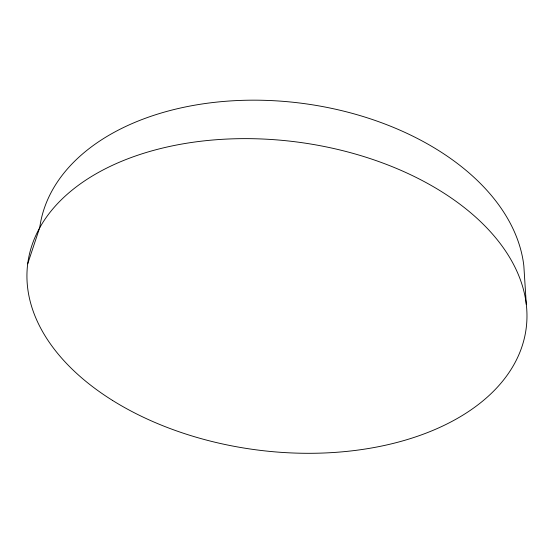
<?xml version="1.0" encoding="UTF-8"?>
<svg xmlns="http://www.w3.org/2000/svg" width="554" height="554" viewBox="0 0 554 554"><rect width="100%" height="100%" fill="white"/><g stroke="black" fill="none" stroke-linecap="round" stroke-linejoin="round"><path stroke-width="0.83" d="M27.7 263.808L39.756 227.5A244.037 157.585 7.4 0 1 283.191 101.34A244.037 157.585 7.4 0 1 523.842 265.865L526.3 304.395M112.566 400.445A251.315 155.265 7.4 0 0 522.29 345.613A251.315 155.265 7.4 0 0 195.991 141.852A251.315 155.265 7.4 0 0 112.566 400.445"/></g></svg>
